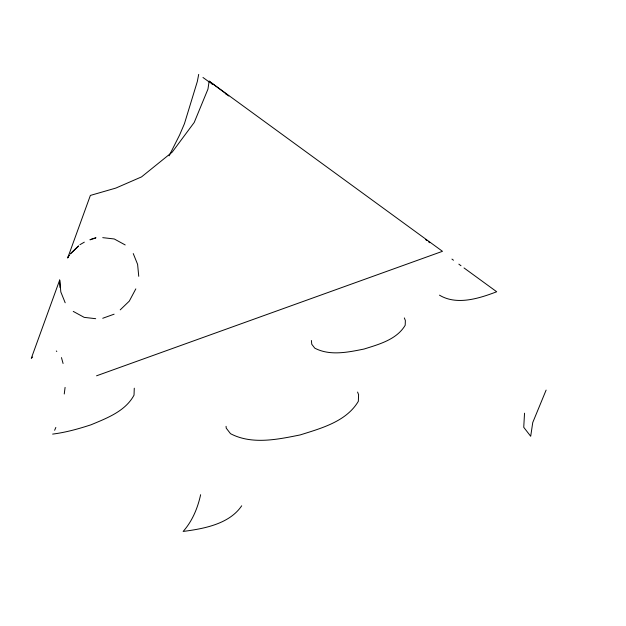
<?xml version="1.0" encoding="UTF-8"?>
<svg xmlns="http://www.w3.org/2000/svg" width="626" height="626" viewBox="0 0 626 626"><rect width="100%" height="100%" fill="white"/><g stroke="black" fill="none" stroke-linecap="round" stroke-linejoin="round"><path stroke-width="0.94" d="M134.277 388.206L134.027 395.139C125.388 411.243 106.968 418.113 91.036 424.788C78.5 428.888 65.73 432.456 52.631 434.1M198.7 74.384L197.323 81.505L184.427 123.737L179.623 134.958L169.098 155.835M64.251 393.989L65.088 387.392M96.561 375.803L442.48 251.316L209.147 81.161L207.957 89.119L194.224 122.453L172.15 152.188L141.546 176.892L115.849 188.074L90.371 195.429L67.733 257.857L69.142 255.212L67.733 257.857M524.533 413.191L523.743 427.3L530.692 436.275L532.749 422.534L546.115 390.092M200.625 494.697C197.753 508.007 192.268 521.231 183.128 531.443C203.732 528.743 229.249 524.181 241.699 505.792M65.19 302.773L60.832 291.982L59.689 280.025L31.3 358.299L32.662 357M54.634 430.289L55.839 427.441M135.819 288.883L129.292 301.122L120.215 309.87M78.219 246.464L70.268 253.921L78.626 245.783M79.893 244.719L84.322 242.16M114.112 314.182L102.734 318.274M92.132 238.936L89.933 239.797L95.7 238.06M92.867 238.647L95.966 237.7M102.742 237.645L114.253 238.975L125.192 244.938M95.692 318.697L84.181 317.359L73.242 311.404M225.36 93.603L228.811 96.013M439.475 295.159C456.808 305.637 479.164 298.445 496.692 291.755L464.015 267.944M202.973 77.483L209.303 82.061M210.892 83.203L212.472 84.346M451.949 259.094L453.482 260.22M458.842 264.156L460.994 265.737M209.147 81.161L226.479 94.103M428.372 241.667L429.757 242.716M425.719 239.648L426.979 240.627M56.324 350.983L56.802 351.491M133.244 253.561L137.603 264.352L138.745 276.309M404.326 317.914L405.366 320.551L405.194 325.262C396.72 339.597 378.973 344.339 364.066 349.034C348.095 352.25 329.965 356.116 314.784 348.158L311.764 344.261L311.396 340.489M357.563 392.048L358.588 394.638L358.346 401.297C346.358 421.572 321.271 428.278 300.19 434.921C277.608 439.46 251.973 444.93 230.509 433.685L226.244 428.168L226.064 426.314M61.465 357.595L63.077 363.479M59.689 280.025L60.049 287.6"/></g></svg>
